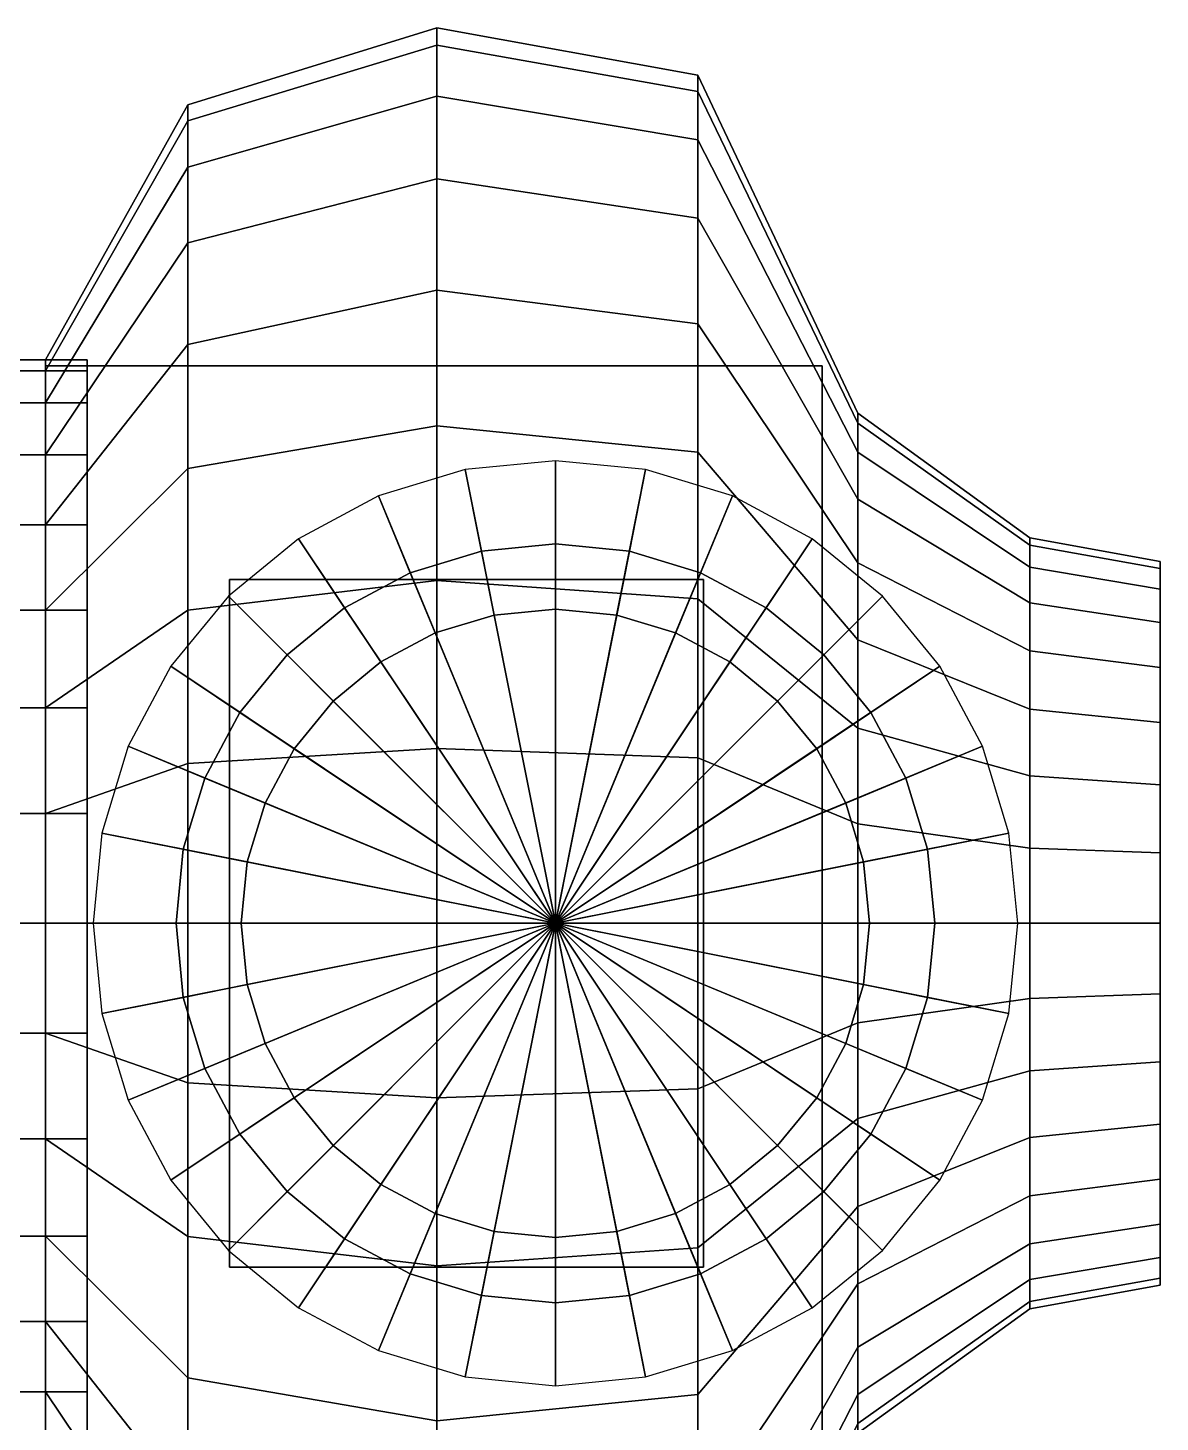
# Model space of a CAD drawing. Header units: millimetres. Extents: x -495 to 102, y -204 to 151.
# Drawn here: x -89 to 102, y -84.1 to 151 of the extents above; entities that cross this region are included whole.
import ezdxf

# ---------------------------------------------------------------- set-up
doc = ezdxf.new("R2010")
doc.units = ezdxf.units.MM
for name, color, linetype in [('ADAPTADOR_EST', 4, 'CONTINUOUS'), ('CARCASA_EST', 5, 'CONTINUOUS'), ('DATOS_CATALOGO', 2, 'CONTINUOUS'), ('PATAS_EST', 8, 'CONTINUOUS')]:
    doc.layers.add(name, color=color, linetype=linetype)

msp = doc.modelspace()

# ---------------------------------------------------------------- linework, layer by layer
at = {"layer": 'ADAPTADOR_EST'}
for points in [[(-100, 95, 210), (-100, 93.1746, 228.53358), (-79, 93.1746, 228.53358), (-79, 95, 210)], [(-100, 93.1746, 191.46642), (-100, 95, 210), (-79, 95, 210), (-79, 93.1746, 191.46642)], [(-79, 0, 210), (-79, 95, 210), (-79, 93.1746, 228.53358)], [(-79, 0, 210), (-79, 93.1746, 191.46642), (-79, 95, 210)], [(-100, 93.1746, 228.53358), (-100, 87.76856, 246.35493), (-79, 87.76856, 246.35493), (-79, 93.1746, 228.53358)], [(-100, 87.76856, 173.64507), (-100, 93.1746, 191.46642), (-79, 93.1746, 191.46642), (-79, 87.76856, 173.64507)], [(-79, 0, 210), (-79, 93.1746, 228.53358), (-79, 87.76856, 246.35493)], [(-79, 0, 210), (-79, 87.76856, 173.64507), (-79, 93.1746, 191.46642)], [(-100, 87.76856, 246.35493), (-100, 78.98961, 262.77917), (-79, 78.98961, 262.77917), (-79, 87.76856, 246.35493)], [(-100, 78.98961, 157.22083), (-100, 87.76856, 173.64507), (-79, 87.76856, 173.64507), (-79, 78.98961, 157.22083)], [(-79, 0, 210), (-79, 87.76856, 246.35493), (-79, 78.98961, 262.77917)], [(-79, 0, 210), (-79, 78.98961, 157.22083), (-79, 87.76856, 173.64507)], [(-100, 78.98961, 262.77917), (-100, 67.17514, 277.17514), (-79, 67.17514, 277.17514), (-79, 78.98961, 262.77917)], [(-100, 67.17514, 142.82486), (-100, 78.98961, 157.22083), (-79, 78.98961, 157.22083), (-79, 67.17514, 142.82486)], [(-79, 0, 210), (-79, 78.98961, 262.77917), (-79, 67.17514, 277.17514)], [(-79, 0, 210), (-79, 67.17514, 142.82486), (-79, 78.98961, 157.22083)], [(-100, 67.17514, 277.17514), (-100, 52.77917, 288.98961), (-79, 52.77917, 288.98961), (-79, 67.17514, 277.17514)], [(-100, 52.77917, 131.01039), (-100, 67.17514, 142.82486), (-79, 67.17514, 142.82486), (-79, 52.77917, 131.01039)], [(-79, 0, 210), (-79, 67.17514, 277.17514), (-79, 52.77917, 288.98961)], [(-79, 0, 210), (-79, 52.77917, 131.01039), (-79, 67.17514, 142.82486)], [(-100, 52.77917, 288.98961), (-100, 36.35493, 297.76856), (-79, 36.35493, 297.76856), (-79, 52.77917, 288.98961)], [(-100, 36.35493, 122.23144), (-100, 52.77917, 131.01039), (-79, 52.77917, 131.01039), (-79, 36.35493, 122.23144)], [(-79, 0, 210), (-79, 52.77917, 288.98961), (-79, 36.35493, 297.76856)], [(-79, 0, 210), (-79, 36.35493, 122.23144), (-79, 52.77917, 131.01039)], [(-100, 36.35493, 297.76856), (-100, 18.53358, 303.1746), (-79, 18.53358, 303.1746), (-79, 36.35493, 297.76856)], [(-100, 18.53358, 116.8254), (-100, 36.35493, 122.23144), (-79, 36.35493, 122.23144), (-79, 18.53358, 116.8254)], [(-79, 0, 210), (-79, 36.35493, 297.76856), (-79, 18.53358, 303.1746)], [(-79, 0, 210), (-79, 18.53358, 116.8254), (-79, 36.35493, 122.23144)], [(-100, 18.53358, 303.1746), (-100, 0, 305), (-79, 0, 305), (-79, 18.53358, 303.1746)], [(-100, 0, 115), (-100, 18.53358, 116.8254), (-79, 18.53358, 116.8254), (-79, 0, 115)], [(-79, 0, 210), (-79, 18.53358, 303.1746), (-79, 0, 305)], [(-79, 0, 210), (-79, 0, 115), (-79, 18.53358, 116.8254)], [(-100, 0, 305), (-100, -18.53358, 303.1746), (-79, -18.53358, 303.1746), (-79, 0, 305)], [(-100, -18.53358, 116.8254), (-100, 0, 115), (-79, 0, 115), (-79, -18.53358, 116.8254)], [(-79, 0, 210), (-79, 0, 305), (-79, -18.53358, 303.1746)], [(-79, 0, 210), (-79, -18.53358, 303.1746), (-79, -36.35493, 297.76856)], [(-79, 0, 210), (-79, -36.35493, 297.76856), (-79, -52.77917, 288.98961)], [(-79, 0, 210), (-79, -52.77917, 288.98961), (-79, -67.17514, 277.17514)], [(-79, 0, 210), (-79, -67.17514, 277.17514), (-79, -78.98961, 262.77917)], [(-79, 0, 210), (-79, -78.98961, 262.77917), (-79, -87.76856, 246.35493)], [(-79, 0, 210), (-79, -87.76856, 246.35493), (-79, -93.1746, 228.53358)], [(-79, 0, 210), (-79, -93.1746, 228.53358), (-79, -95, 210)], [(-79, 0, 210), (-79, -95, 210), (-79, -93.1746, 191.46642)], [(-79, 0, 210), (-79, -93.1746, 191.46642), (-79, -87.76856, 173.64507)], [(-79, 0, 210), (-79, -87.76856, 173.64507), (-79, -78.98961, 157.22083)], [(-79, 0, 210), (-79, -78.98961, 157.22083), (-79, -67.17514, 142.82486)], [(-79, 0, 210), (-79, -67.17514, 142.82486), (-79, -52.77917, 131.01039)], [(-79, 0, 210), (-79, -52.77917, 131.01039), (-79, -36.35493, 122.23144)], [(-79, 0, 210), (-79, -36.35493, 122.23144), (-79, -18.53358, 116.8254)], [(-79, 0, 210), (-79, -18.53358, 116.8254), (-79, 0, 115)], [(-100, -18.53358, 303.1746), (-100, -36.35493, 297.76856), (-79, -36.35493, 297.76856), (-79, -18.53358, 303.1746)], [(-100, -36.35493, 122.23144), (-100, -18.53358, 116.8254), (-79, -18.53358, 116.8254), (-79, -36.35493, 122.23144)], [(-100, -36.35493, 297.76856), (-100, -52.77917, 288.98961), (-79, -52.77917, 288.98961), (-79, -36.35493, 297.76856)], [(-100, -52.77917, 131.01039), (-100, -36.35493, 122.23144), (-79, -36.35493, 122.23144), (-79, -52.77917, 131.01039)], [(-100, -52.77917, 288.98961), (-100, -67.17514, 277.17514), (-79, -67.17514, 277.17514), (-79, -52.77917, 288.98961)], [(-100, -67.17514, 142.82486), (-100, -52.77917, 131.01039), (-79, -52.77917, 131.01039), (-79, -67.17514, 142.82486)], [(-100, -67.17514, 277.17514), (-100, -78.98961, 262.77917), (-79, -78.98961, 262.77917), (-79, -67.17514, 277.17514)], [(-100, -78.98961, 157.22083), (-100, -67.17514, 142.82486), (-79, -67.17514, 142.82486), (-79, -78.98961, 157.22083)], [(-100, -78.98961, 262.77917), (-100, -87.76856, 246.35493), (-79, -87.76856, 246.35493), (-79, -78.98961, 262.77917)], [(-100, -87.76856, 173.64507), (-100, -78.98961, 157.22083), (-79, -78.98961, 157.22083), (-79, -87.76856, 173.64507)]]:
    msp.add_3dface(points, dxfattribs=at)
at = {"layer": 'CARCASA_EST'}
for points in [[(-62, 138, 210), (-62, 135.34837, 236.92246), (-20, 148.09858, 239.45864), (-20, 151, 210)], [(-62, 135.34837, 183.07754), (-62, 138, 210), (-20, 151, 210), (-20, 148.09858, 180.54136)], [(-20, 151, 210), (-20, 148.09858, 239.45864), (24, 140.2523, 237.89792), (24, 143, 210)], [(-20, 148.09858, 180.54136), (-20, 151, 210), (24, 143, 210), (24, 140.2523, 182.10208)], [(-62, 135.34837, 236.92246), (-62, 127.49538, 262.81031), (-20, 139.50581, 267.7852), (-20, 148.09858, 239.45864)], [(-62, 127.49538, 157.18969), (-62, 135.34837, 183.07754), (-20, 148.09858, 180.54136), (-20, 139.50581, 152.2148)], [(-20, 148.09858, 239.45864), (-20, 139.50581, 267.7852), (24, 132.11477, 264.72373), (24, 140.2523, 237.89792)], [(-20, 139.50581, 152.2148), (-20, 148.09858, 180.54136), (24, 140.2523, 182.10208), (24, 132.11477, 155.27627)], [(24, 143, 210), (24, 140.2523, 237.89792), (51, 84.34753, 226.77777), (51, 86, 210)], [(24, 140.2523, 182.10208), (24, 143, 210), (51, 86, 210), (51, 84.34753, 193.22223)], [(-62, 127.49538, 262.81031), (-62, 114.74281, 286.66869), (-20, 125.55191, 293.89111), (-20, 139.50581, 267.7852)], [(-62, 114.74281, 133.33131), (-62, 127.49538, 157.18969), (-20, 139.50581, 152.2148), (-20, 125.55191, 126.10889)], [(-20, 139.50581, 267.7852), (-20, 125.55191, 293.89111), (24, 118.90015, 289.44654), (24, 132.11477, 264.72373)], [(-20, 125.55191, 126.10889), (-20, 139.50581, 152.2148), (24, 132.11477, 155.27627), (24, 118.90015, 130.55346)], [(24, 140.2523, 237.89792), (24, 132.11477, 264.72373), (51, 79.45364, 242.91078), (51, 84.34753, 226.77777)], [(24, 132.11477, 155.27627), (24, 140.2523, 182.10208), (51, 84.34753, 193.22223), (51, 79.45364, 177.08922)], [(-86, 95, 210), (-86, 93.1746, 228.53358), (-62, 135.34837, 236.92246), (-62, 138, 210)], [(-86, 93.1746, 191.46642), (-86, 95, 210), (-62, 138, 210), (-62, 135.34837, 183.07754)], [(-86, 93.1746, 228.53358), (-86, 87.76856, 246.35493), (-62, 127.49538, 262.81031), (-62, 135.34837, 236.92246)], [(-86, 87.76856, 173.64507), (-86, 93.1746, 191.46642), (-62, 135.34837, 183.07754), (-62, 127.49538, 157.18969)], [(24, 132.11477, 264.72373), (24, 118.90015, 289.44654), (51, 71.50639, 257.77904), (51, 79.45364, 242.91078)], [(24, 118.90015, 130.55346), (24, 132.11477, 155.27627), (51, 79.45364, 177.08922), (51, 71.50639, 162.22096)], [(-86, 87.76856, 246.35493), (-86, 78.98961, 262.77917), (-62, 114.74281, 286.66869), (-62, 127.49538, 262.81031)], [(-86, 78.98961, 157.22083), (-86, 87.76856, 173.64507), (-62, 127.49538, 157.18969), (-62, 114.74281, 133.33131)], [(-62, 114.74281, 286.66869), (-62, 97.58074, 307.58074), (-20, 106.77312, 316.77312), (-20, 125.55191, 293.89111)], [(-62, 97.58074, 112.41926), (-62, 114.74281, 133.33131), (-20, 125.55191, 126.10889), (-20, 106.77312, 103.22688)], [(-20, 125.55191, 293.89111), (-20, 106.77312, 316.77312), (24, 101.11627, 311.11627), (24, 118.90015, 289.44654)], [(-20, 106.77312, 103.22688), (-20, 125.55191, 126.10889), (24, 118.90015, 130.55346), (24, 101.11627, 108.88373)], [(24, 118.90015, 289.44654), (24, 101.11627, 311.11627), (51, 60.81118, 270.81118), (51, 71.50639, 257.77904)], [(24, 101.11627, 108.88373), (24, 118.90015, 130.55346), (51, 71.50639, 162.22096), (51, 60.81118, 149.18882)], [(-86, 78.98961, 262.77917), (-86, 67.17514, 277.17514), (-62, 97.58074, 307.58074), (-62, 114.74281, 286.66869)], [(-86, 67.17514, 142.82486), (-86, 78.98961, 157.22083), (-62, 114.74281, 133.33131), (-62, 97.58074, 112.41926)], [(-62, 97.58074, 307.58074), (-62, 76.66869, 324.74281), (-20, 83.89111, 335.55191), (-20, 106.77312, 316.77312)], [(-62, 76.66869, 95.25719), (-62, 97.58074, 112.41926), (-20, 106.77312, 103.22688), (-20, 83.89111, 84.44809)], [(-20, 106.77312, 316.77312), (-20, 83.89111, 335.55191), (24, 79.44654, 328.90015), (24, 101.11627, 311.11627)], [(-20, 83.89111, 84.44809), (-20, 106.77312, 103.22688), (24, 101.11627, 108.88373), (24, 79.44654, 91.09985)], [(24, 101.11627, 311.11627), (24, 79.44654, 328.90015), (51, 47.77904, 281.50639), (51, 60.81118, 270.81118)], [(24, 79.44654, 91.09985), (24, 101.11627, 108.88373), (51, 60.81118, 149.18882), (51, 47.77904, 138.49361)], [(-86, 67.17514, 277.17514), (-86, 52.77917, 288.98961), (-62, 76.66869, 324.74281), (-62, 97.58074, 307.58074)], [(-86, 52.77917, 131.01039), (-86, 67.17514, 142.82486), (-62, 97.58074, 112.41926), (-62, 76.66869, 95.25719)], [(-86, 0, 210), (-86, 95, 210), (-86, 93.1746, 228.53358)], [(-86, 0, 210), (-86, 93.1746, 191.46642), (-86, 95, 210)], [(-86, 0, 210), (-86, 93.1746, 228.53358), (-86, 87.76856, 246.35493)], [(-86, 0, 210), (-86, 87.76856, 173.64507), (-86, 93.1746, 191.46642)], [(-86, 0, 210), (-86, 87.76856, 246.35493), (-86, 78.98961, 262.77917)], [(-86, 0, 210), (-86, 78.98961, 157.22083), (-86, 87.76856, 173.64507)], [(51, 86, 210), (51, 84.34753, 226.77777), (80, 63.75104, 222.68087), (80, 65, 210)], [(51, 84.34753, 193.22223), (51, 86, 210), (80, 65, 210), (80, 63.75104, 197.31913)], [(-62, 76.66869, 324.74281), (-62, 52.81031, 337.49538), (-20, 57.7852, 349.50581), (-20, 83.89111, 335.55191)], [(-62, 52.81031, 82.50462), (-62, 76.66869, 95.25719), (-20, 83.89111, 84.44809), (-20, 57.7852, 70.49419)], [(-20, 83.89111, 335.55191), (-20, 57.7852, 349.50581), (24, 54.72373, 342.11477), (24, 79.44654, 328.90015)], [(-20, 57.7852, 70.49419), (-20, 83.89111, 84.44809), (24, 79.44654, 91.09985), (24, 54.72373, 77.88523)], [(51, 84.34753, 226.77777), (51, 79.45364, 242.91078), (80, 60.05217, 234.87442), (80, 63.75104, 222.68087)], [(51, 79.45364, 177.08922), (51, 84.34753, 193.22223), (80, 63.75104, 197.31913), (80, 60.05217, 185.12558)], [(-86, 0, 210), (-86, 78.98961, 262.77917), (-86, 67.17514, 277.17514)], [(-86, 0, 210), (-86, 67.17514, 142.82486), (-86, 78.98961, 157.22083)], [(0, 78, 299), (-15.21705, 76.50125, 299), (-12.48578, 62.77026, 357), (0, 64, 357)], [(0, 0, 299), (0, 78, 299), (-15.21705, 76.50125, 299)], [(15.21705, 76.50125, 299), (0, 78, 299), (0, 64, 357), (12.48578, 62.77026, 357)], [(0, 0, 299), (15.21705, 76.50125, 299), (0, 78, 299)], [(24, 79.44654, 328.90015), (24, 54.72373, 342.11477), (51, 32.91078, 289.45364), (51, 47.77904, 281.50639)], [(24, 54.72373, 77.88523), (24, 79.44654, 91.09985), (51, 47.77904, 138.49361), (51, 32.91078, 130.54636)], [(51, 79.45364, 242.91078), (51, 71.50639, 257.77904), (80, 54.04552, 246.11207), (80, 60.05217, 234.87442)], [(51, 71.50639, 162.22096), (51, 79.45364, 177.08922), (80, 60.05217, 185.12558), (80, 54.04552, 173.88793)], [(-86, 52.77917, 288.98961), (-86, 36.35493, 297.76856), (-62, 52.81031, 337.49538), (-62, 76.66869, 324.74281)], [(-86, 36.35493, 122.23144), (-86, 52.77917, 131.01039), (-62, 76.66869, 95.25719), (-62, 52.81031, 82.50462)], [(-15.21705, 76.50125, 299), (-29.84931, 72.0626, 299), (-24.49174, 59.12829, 357), (-12.48578, 62.77026, 357)], [(0, 0, 299), (-15.21705, 76.50125, 299), (-29.84931, 72.0626, 299)], [(0, 0, 299), (29.84931, 72.0626, 299), (15.21705, 76.50125, 299)], [(29.84931, 72.0626, 299), (15.21705, 76.50125, 299), (12.48578, 62.77026, 357), (24.49174, 59.12829, 357)], [(-29.84931, 72.0626, 299), (-43.33448, 64.85463, 299), (-35.55649, 53.21406, 357), (-24.49174, 59.12829, 357)], [(0, 0, 299), (-29.84931, 72.0626, 299), (-43.33448, 64.85463, 299)], [(0, 0, 299), (43.33448, 64.85463, 299), (29.84931, 72.0626, 299)], [(43.33448, 64.85463, 299), (29.84931, 72.0626, 299), (24.49174, 59.12829, 357), (35.55649, 53.21406, 357)], [(51, 71.50639, 257.77904), (51, 60.81118, 270.81118), (80, 45.96194, 255.96194), (80, 54.04552, 246.11207)], [(51, 60.81118, 149.18882), (51, 71.50639, 162.22096), (80, 54.04552, 173.88793), (80, 45.96194, 164.03806)], [(-86, 0, 210), (-86, 67.17514, 277.17514), (-86, 52.77917, 288.98961)], [(-86, 0, 210), (-86, 52.77917, 131.01039), (-86, 67.17514, 142.82486)], [(-43.33448, 64.85463, 299), (-55.15433, 55.15433, 299), (-45.25483, 45.25483, 357), (-35.55649, 53.21406, 357)], [(0, 0, 299), (-43.33448, 64.85463, 299), (-55.15433, 55.15433, 299)], [(0, 64, 357), (-12.48578, 62.77026, 357), (-10.33979, 51.98162, 470), (0, 53, 470)], [(0, 0, 299), (55.15433, 55.15433, 299), (43.33448, 64.85463, 299)], [(12.48578, 62.77026, 357), (0, 64, 357), (0, 53, 470), (10.33979, 51.98162, 470)], [(55.15433, 55.15433, 299), (43.33448, 64.85463, 299), (35.55649, 53.21406, 357), (45.25483, 45.25483, 357)], [(80, 65, 210), (80, 63.75104, 222.68087), (102, 59.8279, 221.90051), (102, 61, 210)], [(80, 63.75104, 197.31913), (80, 65, 210), (102, 61, 210), (102, 59.8279, 198.09949)], [(80, 63.75104, 222.68087), (80, 60.05217, 234.87442), (102, 56.35665, 233.34369), (102, 59.8279, 221.90051)], [(80, 60.05217, 185.12558), (80, 63.75104, 197.31913), (102, 59.8279, 198.09949), (102, 56.35665, 186.65631)], [(-12.48578, 62.77026, 357), (-24.49174, 59.12829, 357), (-20.28222, 48.96562, 470), (-10.33979, 51.98162, 470)], [(24.49174, 59.12829, 357), (12.48578, 62.77026, 357), (10.33979, 51.98162, 470), (20.28222, 48.96562, 470)], [(-24.49174, 59.12829, 357), (-35.55649, 53.21406, 357), (-29.44522, 44.06789, 470), (-20.28222, 48.96562, 470)], [(35.55649, 53.21406, 357), (24.49174, 59.12829, 357), (20.28222, 48.96562, 470), (29.44522, 44.06789, 470)], [(51, 60.81118, 270.81118), (51, 47.77904, 281.50639), (80, 36.11207, 264.04552), (80, 45.96194, 255.96194)], [(51, 47.77904, 138.49361), (51, 60.81118, 149.18882), (80, 45.96194, 164.03806), (80, 36.11207, 155.95448)], [(80, 60.05217, 234.87442), (80, 54.04552, 246.11207), (102, 50.71965, 243.88978), (102, 56.35665, 233.34369)], [(80, 54.04552, 173.88793), (80, 60.05217, 185.12558), (102, 56.35665, 186.65631), (102, 50.71965, 176.11022)], [(102, 0, 210), (102, 61, 210), (102, 59.8279, 221.90051)], [(102, 0, 210), (102, 59.8279, 198.09949), (102, 61, 210)], [(102, 0, 210), (102, 59.8279, 221.90051), (102, 56.35665, 233.34369)], [(102, 0, 210), (102, 56.35665, 186.65631), (102, 59.8279, 198.09949)], [(-62, 52.81031, 337.49538), (-62, 26.92246, 345.34837), (-20, 29.45864, 358.09858), (-20, 57.7852, 349.50581)], [(-62, 26.92246, 74.65163), (-62, 52.81031, 82.50462), (-20, 57.7852, 70.49419), (-20, 29.45864, 61.90142)], [(-20, 57.7852, 349.50581), (-20, 29.45864, 358.09858), (24, 27.89792, 350.2523), (24, 54.72373, 342.11477)], [(-20, 29.45864, 61.90142), (-20, 57.7852, 70.49419), (24, 54.72373, 77.88523), (24, 27.89792, 69.7477)], [(-55.15433, 55.15433, 299), (-64.85463, 43.33448, 299), (-53.21406, 35.55649, 357), (-45.25483, 45.25483, 357)], [(0, 0, 299), (-55.15433, 55.15433, 299), (-64.85463, 43.33448, 299)], [(0, 0, 299), (64.85463, 43.33448, 299), (55.15433, 55.15433, 299)], [(24, 54.72373, 342.11477), (24, 27.89792, 350.2523), (51, 16.77777, 294.34753), (51, 32.91078, 289.45364)], [(24, 27.89792, 69.7477), (24, 54.72373, 77.88523), (51, 32.91078, 130.54636), (51, 16.77777, 125.65247)], [(64.85463, 43.33448, 299), (55.15433, 55.15433, 299), (45.25483, 45.25483, 357), (53.21406, 35.55649, 357)], [(102, 0, 210), (102, 56.35665, 233.34369), (102, 50.71965, 243.88978)], [(102, 0, 210), (102, 50.71965, 176.11022), (102, 56.35665, 186.65631)], [(-86, 36.35493, 297.76856), (-86, 18.53358, 303.1746), (-62, 26.92246, 345.34837), (-62, 52.81031, 337.49538)], [(-86, 18.53358, 116.8254), (-86, 36.35493, 122.23144), (-62, 52.81031, 82.50462), (-62, 26.92246, 74.65163)], [(-86, 0, 210), (-86, 52.77917, 288.98961), (-86, 36.35493, 297.76856)], [(-86, 0, 210), (-86, 36.35493, 122.23144), (-86, 52.77917, 131.01039)], [(-35.55649, 53.21406, 357), (-45.25483, 45.25483, 357), (-37.47666, 37.47666, 470), (-29.44522, 44.06789, 470)], [(-10.33979, 51.98162, 470), (-20.28222, 48.96562, 470), (-20.28222, 48.96562, 490), (-10.33979, 51.98162, 490)], [(0, 0, 490), (-10.33979, 51.98162, 490), (-20.28222, 48.96562, 490)], [(0, 53, 470), (-10.33979, 51.98162, 470), (-10.33979, 51.98162, 490), (0, 53, 490)], [(0, 0, 490), (0, 53, 490), (-10.33979, 51.98162, 490)], [(10.33979, 51.98162, 470), (0, 53, 470), (0, 53, 490), (10.33979, 51.98162, 490)], [(0, 0, 490), (10.33979, 51.98162, 490), (0, 53, 490)], [(0, 0, 490), (20.28222, 48.96562, 490), (10.33979, 51.98162, 490)], [(20.28222, 48.96562, 470), (10.33979, 51.98162, 470), (10.33979, 51.98162, 490), (20.28222, 48.96562, 490)], [(45.25483, 45.25483, 357), (35.55649, 53.21406, 357), (29.44522, 44.06789, 470), (37.47666, 37.47666, 470)], [(80, 54.04552, 246.11207), (80, 45.96194, 255.96194), (102, 43.13351, 253.13351), (102, 50.71965, 243.88978)], [(80, 45.96194, 164.03806), (80, 54.04552, 173.88793), (102, 50.71965, 176.11022), (102, 43.13351, 166.86649)], [(102, 0, 210), (102, 50.71965, 243.88978), (102, 43.13351, 253.13351)], [(102, 0, 210), (102, 43.13351, 166.86649), (102, 50.71965, 176.11022)], [(-20.28222, 48.96562, 470), (-29.44522, 44.06789, 470), (-29.44522, 44.06789, 490), (-20.28222, 48.96562, 490)], [(0, 0, 490), (-20.28222, 48.96562, 490), (-29.44522, 44.06789, 490)], [(0, 0, 490), (29.44522, 44.06789, 490), (20.28222, 48.96562, 490)], [(29.44522, 44.06789, 470), (20.28222, 48.96562, 470), (20.28222, 48.96562, 490), (29.44522, 44.06789, 490)], [(51, 47.77904, 281.50639), (51, 32.91078, 289.45364), (80, 24.87442, 270.05217), (80, 36.11207, 264.04552)], [(51, 32.91078, 130.54636), (51, 47.77904, 138.49361), (80, 36.11207, 155.95448), (80, 24.87442, 149.94783)], [(-45.25483, 45.25483, 357), (-53.21406, 35.55649, 357), (-44.06789, 29.44522, 470), (-37.47666, 37.47666, 470)], [(53.21406, 35.55649, 357), (45.25483, 45.25483, 357), (37.47666, 37.47666, 470), (44.06789, 29.44522, 470)], [(80, 45.96194, 255.96194), (80, 36.11207, 264.04552), (102, 33.88978, 260.71965), (102, 43.13351, 253.13351)], [(80, 36.11207, 155.95448), (80, 45.96194, 164.03806), (102, 43.13351, 166.86649), (102, 33.88978, 159.28035)], [(-64.85463, 43.33448, 299), (-72.0626, 29.84931, 299), (-59.12829, 24.49174, 357), (-53.21406, 35.55649, 357)], [(0, 0, 299), (-64.85463, 43.33448, 299), (-72.0626, 29.84931, 299)], [(-29.44522, 44.06789, 470), (-37.47666, 37.47666, 470), (-37.47666, 37.47666, 490), (-29.44522, 44.06789, 490)], [(0, 0, 490), (-29.44522, 44.06789, 490), (-37.47666, 37.47666, 490)], [(0, 0, 490), (37.47666, 37.47666, 490), (29.44522, 44.06789, 490)], [(0, 0, 299), (72.0626, 29.84931, 299), (64.85463, 43.33448, 299)], [(37.47666, 37.47666, 470), (29.44522, 44.06789, 470), (29.44522, 44.06789, 490), (37.47666, 37.47666, 490)], [(72.0626, 29.84931, 299), (64.85463, 43.33448, 299), (53.21406, 35.55649, 357), (59.12829, 24.49174, 357)], [(102, 0, 210), (102, 43.13351, 253.13351), (102, 33.88978, 260.71965)], [(102, 0, 210), (102, 33.88978, 159.28035), (102, 43.13351, 166.86649)], [(-86, 0, 210), (-86, 36.35493, 297.76856), (-86, 18.53358, 303.1746)], [(-86, 0, 210), (-86, 18.53358, 116.8254), (-86, 36.35493, 122.23144)], [(-53.21406, 35.55649, 357), (-59.12829, 24.49174, 357), (-48.96562, 20.28222, 470), (-44.06789, 29.44522, 470)], [(-37.47666, 37.47666, 470), (-44.06789, 29.44522, 470), (-44.06789, 29.44522, 490), (-37.47666, 37.47666, 490)], [(0, 0, 490), (-37.47666, 37.47666, 490), (-44.06789, 29.44522, 490)], [(0, 0, 490), (44.06789, 29.44522, 490), (37.47666, 37.47666, 490)], [(44.06789, 29.44522, 470), (37.47666, 37.47666, 470), (37.47666, 37.47666, 490), (44.06789, 29.44522, 490)], [(59.12829, 24.49174, 357), (53.21406, 35.55649, 357), (44.06789, 29.44522, 470), (48.96562, 20.28222, 470)], [(80, 36.11207, 264.04552), (80, 24.87442, 270.05217), (102, 23.34369, 266.35665), (102, 33.88978, 260.71965)], [(80, 24.87442, 149.94783), (80, 36.11207, 155.95448), (102, 33.88978, 159.28035), (102, 23.34369, 153.64335)], [(102, 0, 210), (102, 33.88978, 260.71965), (102, 23.34369, 266.35665)], [(102, 0, 210), (102, 23.34369, 153.64335), (102, 33.88978, 159.28035)], [(51, 32.91078, 289.45364), (51, 16.77777, 294.34753), (80, 12.68087, 273.75104), (80, 24.87442, 270.05217)], [(51, 16.77777, 125.65247), (51, 32.91078, 130.54636), (80, 24.87442, 149.94783), (80, 12.68087, 146.24896)], [(-72.0626, 29.84931, 299), (-76.50125, 15.21705, 299), (-62.77026, 12.48578, 357), (-59.12829, 24.49174, 357)], [(0, 0, 299), (-72.0626, 29.84931, 299), (-76.50125, 15.21705, 299)], [(-62, 26.92246, 345.34837), (-62, 0, 348), (-20, 0, 361), (-20, 29.45864, 358.09858)], [(-62, 0, 72), (-62, 26.92246, 74.65163), (-20, 29.45864, 61.90142), (-20, 0, 59)], [(-44.06789, 29.44522, 470), (-48.96562, 20.28222, 470), (-48.96562, 20.28222, 490), (-44.06789, 29.44522, 490)], [(0, 0, 490), (-44.06789, 29.44522, 490), (-48.96562, 20.28222, 490)], [(-20, 29.45864, 358.09858), (-20, 0, 361), (24, 0, 353), (24, 27.89792, 350.2523)], [(-20, 0, 59), (-20, 29.45864, 61.90142), (24, 27.89792, 69.7477), (24, 0, 67)], [(0, 0, 299), (76.50125, 15.21705, 299), (72.0626, 29.84931, 299)], [(0, 0, 490), (48.96562, 20.28222, 490), (44.06789, 29.44522, 490)], [(48.96562, 20.28222, 470), (44.06789, 29.44522, 470), (44.06789, 29.44522, 490), (48.96562, 20.28222, 490)], [(76.50125, 15.21705, 299), (72.0626, 29.84931, 299), (59.12829, 24.49174, 357), (62.77026, 12.48578, 357)], [(-86, 18.53358, 303.1746), (-86, 0, 305), (-62, 0, 348), (-62, 26.92246, 345.34837)], [(-86, 0, 115), (-86, 18.53358, 116.8254), (-62, 26.92246, 74.65163), (-62, 0, 72)], [(24, 27.89792, 350.2523), (24, 0, 353), (51, 0, 296), (51, 16.77777, 294.34753)], [(24, 0, 67), (24, 27.89792, 69.7477), (51, 16.77777, 125.65247), (51, 0, 124)], [(-59.12829, 24.49174, 357), (-62.77026, 12.48578, 357), (-51.98162, 10.33979, 470), (-48.96562, 20.28222, 470)], [(62.77026, 12.48578, 357), (59.12829, 24.49174, 357), (48.96562, 20.28222, 470), (51.98162, 10.33979, 470)], [(80, 24.87442, 270.05217), (80, 12.68087, 273.75104), (102, 11.90051, 269.8279), (102, 23.34369, 266.35665)], [(80, 12.68087, 146.24896), (80, 24.87442, 149.94783), (102, 23.34369, 153.64335), (102, 11.90051, 150.1721)], [(102, 0, 210), (102, 23.34369, 266.35665), (102, 11.90051, 269.8279)], [(102, 0, 210), (102, 11.90051, 150.1721), (102, 23.34369, 153.64335)], [(-48.96562, 20.28222, 470), (-51.98162, 10.33979, 470), (-51.98162, 10.33979, 490), (-48.96562, 20.28222, 490)], [(0, 0, 490), (-48.96562, 20.28222, 490), (-51.98162, 10.33979, 490)], [(0, 0, 490), (51.98162, 10.33979, 490), (48.96562, 20.28222, 490)], [(51.98162, 10.33979, 470), (48.96562, 20.28222, 470), (48.96562, 20.28222, 490), (51.98162, 10.33979, 490)], [(-86, 0, 210), (-86, 18.53358, 303.1746), (-86, 0, 305)], [(-86, 0, 210), (-86, 0, 115), (-86, 18.53358, 116.8254)], [(51, 16.77777, 294.34753), (51, 0, 296), (80, 0, 275), (80, 12.68087, 273.75104)], [(51, 0, 124), (51, 16.77777, 125.65247), (80, 12.68087, 146.24896), (80, 0, 145)], [(-76.50125, 15.21705, 299), (-78, 0, 299), (-64, 0, 357), (-62.77026, 12.48578, 357)], [(0, 0, 299), (-76.50125, 15.21705, 299), (-78, 0, 299)], [(0, 0, 299), (78, 0, 299), (76.50125, 15.21705, 299)], [(78, 0, 299), (76.50125, 15.21705, 299), (62.77026, 12.48578, 357), (64, 0, 357)], [(-62.77026, 12.48578, 357), (-64, 0, 357), (-53, 0, 470), (-51.98162, 10.33979, 470)], [(64, 0, 357), (62.77026, 12.48578, 357), (51.98162, 10.33979, 470), (53, 0, 470)], [(80, 12.68087, 273.75104), (80, 0, 275), (102, 0, 271), (102, 11.90051, 269.8279)], [(80, 0, 145), (80, 12.68087, 146.24896), (102, 11.90051, 150.1721), (102, 0, 149)], [(102, 0, 210), (102, 11.90051, 269.8279), (102, 0, 271)], [(102, 0, 210), (102, 0, 149), (102, 11.90051, 150.1721)], [(-51.98162, 10.33979, 470), (-53, 0, 470), (-53, 0, 490), (-51.98162, 10.33979, 490)], [(0, 0, 490), (-51.98162, 10.33979, 490), (-53, 0, 490)], [(0, 0, 490), (53, 0, 490), (51.98162, 10.33979, 490)], [(53, 0, 470), (51.98162, 10.33979, 470), (51.98162, 10.33979, 490), (53, 0, 490)], [(-86, 0, 305), (-86, -18.53358, 303.1746), (-62, -26.92246, 345.34837), (-62, 0, 348)], [(-86, 0, 210), (-86, 0, 305), (-86, -18.53358, 303.1746)], [(-86, 0, 210), (-86, -18.53358, 303.1746), (-86, -36.35493, 297.76856)], [(-86, 0, 210), (-86, -36.35493, 297.76856), (-86, -52.77917, 288.98961)], [(-86, 0, 210), (-86, -52.77917, 288.98961), (-86, -67.17514, 277.17514)], [(-86, 0, 210), (-86, -67.17514, 277.17514), (-86, -78.98961, 262.77917)], [(-86, 0, 210), (-86, -78.98961, 262.77917), (-86, -87.76856, 246.35493)], [(-86, 0, 210), (-86, -87.76856, 246.35493), (-86, -93.1746, 228.53358)], [(-86, 0, 210), (-86, -93.1746, 228.53358), (-86, -95, 210)], [(-86, 0, 210), (-86, -95, 210), (-86, -93.1746, 191.46642)], [(-86, 0, 210), (-86, -93.1746, 191.46642), (-86, -87.76856, 173.64507)], [(-86, 0, 210), (-86, -87.76856, 173.64507), (-86, -78.98961, 157.22083)], [(-86, 0, 210), (-86, -78.98961, 157.22083), (-86, -67.17514, 142.82486)], [(-86, 0, 210), (-86, -67.17514, 142.82486), (-86, -52.77917, 131.01039)], [(-86, 0, 210), (-86, -52.77917, 131.01039), (-86, -36.35493, 122.23144)], [(-86, 0, 210), (-86, -36.35493, 122.23144), (-86, -18.53358, 116.8254)], [(-86, -18.53358, 116.8254), (-86, 0, 115), (-62, 0, 72), (-62, -26.92246, 74.65163)], [(-86, 0, 210), (-86, -18.53358, 116.8254), (-86, 0, 115)], [(-78, 0, 299), (-76.50125, -15.21705, 299), (-62.77026, -12.48578, 357), (-64, 0, 357)], [(0, 0, 299), (-78, 0, 299), (-76.50125, -15.21705, 299)], [(0, 0, 299), (-76.50125, -15.21705, 299), (-72.0626, -29.84931, 299)], [(0, 0, 299), (-72.0626, -29.84931, 299), (-64.85463, -43.33448, 299)], [(0, 0, 299), (-64.85463, -43.33448, 299), (-55.15433, -55.15433, 299)], [(-64, 0, 357), (-62.77026, -12.48578, 357), (-51.98162, -10.33979, 470), (-53, 0, 470)], [(-62, 0, 348), (-62, -26.92246, 345.34837), (-20, -29.45864, 358.09858), (-20, 0, 361)], [(-62, -26.92246, 74.65163), (-62, 0, 72), (-20, 0, 59), (-20, -29.45864, 61.90142)], [(0, 0, 299), (-55.15433, -55.15433, 299), (-43.33448, -64.85463, 299)], [(-53, 0, 470), (-51.98162, -10.33979, 470), (-51.98162, -10.33979, 490), (-53, 0, 490)], [(0, 0, 490), (-53, 0, 490), (-51.98162, -10.33979, 490)], [(0, 0, 490), (-51.98162, -10.33979, 490), (-48.96562, -20.28222, 490)], [(0, 0, 490), (-48.96562, -20.28222, 490), (-44.06789, -29.44522, 490)], [(0, 0, 490), (-44.06789, -29.44522, 490), (-37.47666, -37.47666, 490)], [(0, 0, 299), (-43.33448, -64.85463, 299), (-29.84931, -72.0626, 299)], [(0, 0, 490), (-37.47666, -37.47666, 490), (-29.44522, -44.06789, 490)], [(0, 0, 299), (-29.84931, -72.0626, 299), (-15.21705, -76.50125, 299)], [(0, 0, 490), (-29.44522, -44.06789, 490), (-20.28222, -48.96562, 490)], [(0, 0, 490), (-20.28222, -48.96562, 490), (-10.33979, -51.98162, 490)], [(-20, 0, 361), (-20, -29.45864, 358.09858), (24, -27.89792, 350.2523), (24, 0, 353)], [(-20, -29.45864, 61.90142), (-20, 0, 59), (24, 0, 67), (24, -27.89792, 69.7477)], [(0, 0, 299), (-15.21705, -76.50125, 299), (0, -78, 299)], [(0, 0, 490), (-10.33979, -51.98162, 490), (0, -53, 490)], [(0, 0, 299), (0, -78, 299), (15.21705, -76.50125, 299)], [(0, 0, 490), (0, -53, 490), (10.33979, -51.98162, 490)], [(0, 0, 299), (15.21705, -76.50125, 299), (29.84931, -72.0626, 299)], [(0, 0, 490), (10.33979, -51.98162, 490), (20.28222, -48.96562, 490)], [(0, 0, 299), (29.84931, -72.0626, 299), (43.33448, -64.85463, 299)], [(0, 0, 490), (20.28222, -48.96562, 490), (29.44522, -44.06789, 490)], [(0, 0, 299), (43.33448, -64.85463, 299), (55.15433, -55.15433, 299)], [(0, 0, 490), (29.44522, -44.06789, 490), (37.47666, -37.47666, 490)], [(0, 0, 299), (55.15433, -55.15433, 299), (64.85463, -43.33448, 299)], [(0, 0, 490), (37.47666, -37.47666, 490), (44.06789, -29.44522, 490)], [(0, 0, 299), (64.85463, -43.33448, 299), (72.0626, -29.84931, 299)], [(0, 0, 490), (44.06789, -29.44522, 490), (48.96562, -20.28222, 490)], [(0, 0, 299), (72.0626, -29.84931, 299), (76.50125, -15.21705, 299)], [(0, 0, 490), (48.96562, -20.28222, 490), (51.98162, -10.33979, 490)], [(0, 0, 299), (76.50125, -15.21705, 299), (78, 0, 299)], [(0, 0, 490), (51.98162, -10.33979, 490), (53, 0, 490)], [(24, 0, 353), (24, -27.89792, 350.2523), (51, -16.77777, 294.34753), (51, 0, 296)], [(24, -27.89792, 69.7477), (24, 0, 67), (51, 0, 124), (51, -16.77777, 125.65247)], [(51, 0, 296), (51, -16.77777, 294.34753), (80, -12.68087, 273.75104), (80, 0, 275)], [(51, -16.77777, 125.65247), (51, 0, 124), (80, 0, 145), (80, -12.68087, 146.24896)], [(62.77026, -12.48578, 357), (64, 0, 357), (53, 0, 470), (51.98162, -10.33979, 470)], [(51.98162, -10.33979, 470), (53, 0, 470), (53, 0, 490), (51.98162, -10.33979, 490)], [(76.50125, -15.21705, 299), (78, 0, 299), (64, 0, 357), (62.77026, -12.48578, 357)], [(80, 0, 275), (80, -12.68087, 273.75104), (102, -11.90051, 269.8279), (102, 0, 271)], [(80, -12.68087, 146.24896), (80, 0, 145), (102, 0, 149), (102, -11.90051, 150.1721)], [(102, 0, 210), (102, 0, 271), (102, -11.90051, 269.8279)], [(102, 0, 210), (102, -11.90051, 269.8279), (102, -23.34369, 266.35665)], [(102, 0, 210), (102, -23.34369, 266.35665), (102, -33.88978, 260.71965)], [(102, 0, 210), (102, -33.88978, 260.71965), (102, -43.13351, 253.13351)], [(102, 0, 210), (102, -43.13351, 253.13351), (102, -50.71965, 243.88978)], [(102, 0, 210), (102, -50.71965, 243.88978), (102, -56.35665, 233.34369)], [(102, 0, 210), (102, -56.35665, 233.34369), (102, -59.8279, 221.90051)], [(102, 0, 210), (102, -59.8279, 221.90051), (102, -61, 210)], [(102, 0, 210), (102, -61, 210), (102, -59.8279, 198.09949)], [(102, 0, 210), (102, -59.8279, 198.09949), (102, -56.35665, 186.65631)], [(102, 0, 210), (102, -56.35665, 186.65631), (102, -50.71965, 176.11022)], [(102, 0, 210), (102, -50.71965, 176.11022), (102, -43.13351, 166.86649)], [(102, 0, 210), (102, -43.13351, 166.86649), (102, -33.88978, 159.28035)], [(102, 0, 210), (102, -33.88978, 159.28035), (102, -23.34369, 153.64335)], [(102, 0, 210), (102, -23.34369, 153.64335), (102, -11.90051, 150.1721)], [(102, 0, 210), (102, -11.90051, 150.1721), (102, 0, 149)], [(-62.77026, -12.48578, 357), (-59.12829, -24.49174, 357), (-48.96562, -20.28222, 470), (-51.98162, -10.33979, 470)], [(-51.98162, -10.33979, 470), (-48.96562, -20.28222, 470), (-48.96562, -20.28222, 490), (-51.98162, -10.33979, 490)], [(59.12829, -24.49174, 357), (62.77026, -12.48578, 357), (51.98162, -10.33979, 470), (48.96562, -20.28222, 470)], [(48.96562, -20.28222, 470), (51.98162, -10.33979, 470), (51.98162, -10.33979, 490), (48.96562, -20.28222, 490)], [(-76.50125, -15.21705, 299), (-72.0626, -29.84931, 299), (-59.12829, -24.49174, 357), (-62.77026, -12.48578, 357)], [(51, -16.77777, 294.34753), (51, -32.91078, 289.45364), (80, -24.87442, 270.05217), (80, -12.68087, 273.75104)], [(51, -32.91078, 130.54636), (51, -16.77777, 125.65247), (80, -12.68087, 146.24896), (80, -24.87442, 149.94783)], [(72.0626, -29.84931, 299), (76.50125, -15.21705, 299), (62.77026, -12.48578, 357), (59.12829, -24.49174, 357)], [(80, -12.68087, 273.75104), (80, -24.87442, 270.05217), (102, -23.34369, 266.35665), (102, -11.90051, 269.8279)], [(80, -24.87442, 149.94783), (80, -12.68087, 146.24896), (102, -11.90051, 150.1721), (102, -23.34369, 153.64335)], [(-86, -18.53358, 303.1746), (-86, -36.35493, 297.76856), (-62, -52.81031, 337.49538), (-62, -26.92246, 345.34837)], [(-86, -36.35493, 122.23144), (-86, -18.53358, 116.8254), (-62, -26.92246, 74.65163), (-62, -52.81031, 82.50462)], [(24, -27.89792, 350.2523), (24, -54.72373, 342.11477), (51, -32.91078, 289.45364), (51, -16.77777, 294.34753)], [(24, -54.72373, 77.88523), (24, -27.89792, 69.7477), (51, -16.77777, 125.65247), (51, -32.91078, 130.54636)], [(-59.12829, -24.49174, 357), (-53.21406, -35.55649, 357), (-44.06789, -29.44522, 470), (-48.96562, -20.28222, 470)], [(-48.96562, -20.28222, 470), (-44.06789, -29.44522, 470), (-44.06789, -29.44522, 490), (-48.96562, -20.28222, 490)], [(53.21406, -35.55649, 357), (59.12829, -24.49174, 357), (48.96562, -20.28222, 470), (44.06789, -29.44522, 470)], [(44.06789, -29.44522, 470), (48.96562, -20.28222, 470), (48.96562, -20.28222, 490), (44.06789, -29.44522, 490)], [(80, -24.87442, 270.05217), (80, -36.11207, 264.04552), (102, -33.88978, 260.71965), (102, -23.34369, 266.35665)], [(80, -36.11207, 155.95448), (80, -24.87442, 149.94783), (102, -23.34369, 153.64335), (102, -33.88978, 159.28035)], [(-72.0626, -29.84931, 299), (-64.85463, -43.33448, 299), (-53.21406, -35.55649, 357), (-59.12829, -24.49174, 357)], [(51, -32.91078, 289.45364), (51, -47.77904, 281.50639), (80, -36.11207, 264.04552), (80, -24.87442, 270.05217)], [(51, -47.77904, 138.49361), (51, -32.91078, 130.54636), (80, -24.87442, 149.94783), (80, -36.11207, 155.95448)], [(64.85463, -43.33448, 299), (72.0626, -29.84931, 299), (59.12829, -24.49174, 357), (53.21406, -35.55649, 357)], [(-62, -26.92246, 345.34837), (-62, -52.81031, 337.49538), (-20, -57.7852, 349.50581), (-20, -29.45864, 358.09858)], [(-62, -52.81031, 82.50462), (-62, -26.92246, 74.65163), (-20, -29.45864, 61.90142), (-20, -57.7852, 70.49419)], [(-20, -29.45864, 358.09858), (-20, -57.7852, 349.50581), (24, -54.72373, 342.11477), (24, -27.89792, 350.2523)], [(-20, -57.7852, 70.49419), (-20, -29.45864, 61.90142), (24, -27.89792, 69.7477), (24, -54.72373, 77.88523)], [(-53.21406, -35.55649, 357), (-45.25483, -45.25483, 357), (-37.47666, -37.47666, 470), (-44.06789, -29.44522, 470)], [(-44.06789, -29.44522, 470), (-37.47666, -37.47666, 470), (-37.47666, -37.47666, 490), (-44.06789, -29.44522, 490)], [(45.25483, -45.25483, 357), (53.21406, -35.55649, 357), (44.06789, -29.44522, 470), (37.47666, -37.47666, 470)], [(37.47666, -37.47666, 470), (44.06789, -29.44522, 470), (44.06789, -29.44522, 490), (37.47666, -37.47666, 490)], [(24, -54.72373, 342.11477), (24, -79.44654, 328.90015), (51, -47.77904, 281.50639), (51, -32.91078, 289.45364)], [(24, -79.44654, 91.09985), (24, -54.72373, 77.88523), (51, -32.91078, 130.54636), (51, -47.77904, 138.49361)], [(80, -36.11207, 264.04552), (80, -45.96194, 255.96194), (102, -43.13351, 253.13351), (102, -33.88978, 260.71965)], [(80, -45.96194, 164.03806), (80, -36.11207, 155.95448), (102, -33.88978, 159.28035), (102, -43.13351, 166.86649)], [(-86, -36.35493, 297.76856), (-86, -52.77917, 288.98961), (-62, -76.66869, 324.74281), (-62, -52.81031, 337.49538)], [(-86, -52.77917, 131.01039), (-86, -36.35493, 122.23144), (-62, -52.81031, 82.50462), (-62, -76.66869, 95.25719)], [(-64.85463, -43.33448, 299), (-55.15433, -55.15433, 299), (-45.25483, -45.25483, 357), (-53.21406, -35.55649, 357)], [(-45.25483, -45.25483, 357), (-35.55649, -53.21406, 357), (-29.44522, -44.06789, 470), (-37.47666, -37.47666, 470)], [(-37.47666, -37.47666, 470), (-29.44522, -44.06789, 470), (-29.44522, -44.06789, 490), (-37.47666, -37.47666, 490)], [(35.55649, -53.21406, 357), (45.25483, -45.25483, 357), (37.47666, -37.47666, 470), (29.44522, -44.06789, 470)], [(29.44522, -44.06789, 470), (37.47666, -37.47666, 470), (37.47666, -37.47666, 490), (29.44522, -44.06789, 490)], [(55.15433, -55.15433, 299), (64.85463, -43.33448, 299), (53.21406, -35.55649, 357), (45.25483, -45.25483, 357)], [(51, -47.77904, 281.50639), (51, -60.81118, 270.81118), (80, -45.96194, 255.96194), (80, -36.11207, 264.04552)], [(51, -60.81118, 149.18882), (51, -47.77904, 138.49361), (80, -36.11207, 155.95448), (80, -45.96194, 164.03806)], [(-35.55649, -53.21406, 357), (-24.49174, -59.12829, 357), (-20.28222, -48.96562, 470), (-29.44522, -44.06789, 470)], [(-29.44522, -44.06789, 470), (-20.28222, -48.96562, 470), (-20.28222, -48.96562, 490), (-29.44522, -44.06789, 490)], [(24.49174, -59.12829, 357), (35.55649, -53.21406, 357), (29.44522, -44.06789, 470), (20.28222, -48.96562, 470)], [(20.28222, -48.96562, 470), (29.44522, -44.06789, 470), (29.44522, -44.06789, 490), (20.28222, -48.96562, 490)], [(80, -45.96194, 255.96194), (80, -54.04552, 246.11207), (102, -50.71965, 243.88978), (102, -43.13351, 253.13351)], [(80, -54.04552, 173.88793), (80, -45.96194, 164.03806), (102, -43.13351, 166.86649), (102, -50.71965, 176.11022)], [(-55.15433, -55.15433, 299), (-43.33448, -64.85463, 299), (-35.55649, -53.21406, 357), (-45.25483, -45.25483, 357)], [(43.33448, -64.85463, 299), (55.15433, -55.15433, 299), (45.25483, -45.25483, 357), (35.55649, -53.21406, 357)], [(51, -60.81118, 270.81118), (51, -71.50639, 257.77904), (80, -54.04552, 246.11207), (80, -45.96194, 255.96194)], [(51, -71.50639, 162.22096), (51, -60.81118, 149.18882), (80, -45.96194, 164.03806), (80, -54.04552, 173.88793)], [(-24.49174, -59.12829, 357), (-12.48578, -62.77026, 357), (-10.33979, -51.98162, 470), (-20.28222, -48.96562, 470)], [(-20.28222, -48.96562, 470), (-10.33979, -51.98162, 470), (-10.33979, -51.98162, 490), (-20.28222, -48.96562, 490)], [(12.48578, -62.77026, 357), (24.49174, -59.12829, 357), (20.28222, -48.96562, 470), (10.33979, -51.98162, 470)], [(10.33979, -51.98162, 470), (20.28222, -48.96562, 470), (20.28222, -48.96562, 490), (10.33979, -51.98162, 490)], [(24, -79.44654, 328.90015), (24, -101.11627, 311.11627), (51, -60.81118, 270.81118), (51, -47.77904, 281.50639)], [(24, -101.11627, 108.88373), (24, -79.44654, 91.09985), (51, -47.77904, 138.49361), (51, -60.81118, 149.18882)], [(80, -54.04552, 246.11207), (80, -60.05217, 234.87442), (102, -56.35665, 233.34369), (102, -50.71965, 243.88978)], [(80, -60.05217, 185.12558), (80, -54.04552, 173.88793), (102, -50.71965, 176.11022), (102, -56.35665, 186.65631)], [(-86, -52.77917, 288.98961), (-86, -67.17514, 277.17514), (-62, -97.58074, 307.58074), (-62, -76.66869, 324.74281)], [(-86, -67.17514, 142.82486), (-86, -52.77917, 131.01039), (-62, -76.66869, 95.25719), (-62, -97.58074, 112.41926)], [(-62, -52.81031, 337.49538), (-62, -76.66869, 324.74281), (-20, -83.89111, 335.55191), (-20, -57.7852, 349.50581)], [(-62, -76.66869, 95.25719), (-62, -52.81031, 82.50462), (-20, -57.7852, 70.49419), (-20, -83.89111, 84.44809)], [(-43.33448, -64.85463, 299), (-29.84931, -72.0626, 299), (-24.49174, -59.12829, 357), (-35.55649, -53.21406, 357)], [(-12.48578, -62.77026, 357), (0, -64, 357), (0, -53, 470), (-10.33979, -51.98162, 470)], [(-10.33979, -51.98162, 470), (0, -53, 470), (0, -53, 490), (-10.33979, -51.98162, 490)], [(0, -64, 357), (12.48578, -62.77026, 357), (10.33979, -51.98162, 470), (0, -53, 470)], [(0, -53, 470), (10.33979, -51.98162, 470), (10.33979, -51.98162, 490), (0, -53, 490)], [(29.84931, -72.0626, 299), (43.33448, -64.85463, 299), (35.55649, -53.21406, 357), (24.49174, -59.12829, 357)], [(51, -71.50639, 257.77904), (51, -79.45364, 242.91078), (80, -60.05217, 234.87442), (80, -54.04552, 246.11207)], [(51, -79.45364, 177.08922), (51, -71.50639, 162.22096), (80, -54.04552, 173.88793), (80, -60.05217, 185.12558)], [(-20, -57.7852, 349.50581), (-20, -83.89111, 335.55191), (24, -79.44654, 328.90015), (24, -54.72373, 342.11477)], [(-20, -83.89111, 84.44809), (-20, -57.7852, 70.49419), (24, -54.72373, 77.88523), (24, -79.44654, 91.09985)], [(80, -60.05217, 234.87442), (80, -63.75104, 222.68087), (102, -59.8279, 221.90051), (102, -56.35665, 233.34369)], [(80, -63.75104, 197.31913), (80, -60.05217, 185.12558), (102, -56.35665, 186.65631), (102, -59.8279, 198.09949)], [(-29.84931, -72.0626, 299), (-15.21705, -76.50125, 299), (-12.48578, -62.77026, 357), (-24.49174, -59.12829, 357)], [(15.21705, -76.50125, 299), (29.84931, -72.0626, 299), (24.49174, -59.12829, 357), (12.48578, -62.77026, 357)], [(24, -101.11627, 311.11627), (24, -118.90015, 289.44654), (51, -71.50639, 257.77904), (51, -60.81118, 270.81118)], [(24, -118.90015, 130.55346), (24, -101.11627, 108.88373), (51, -60.81118, 149.18882), (51, -71.50639, 162.22096)], [(51, -79.45364, 242.91078), (51, -84.34753, 226.77777), (80, -63.75104, 222.68087), (80, -60.05217, 234.87442)], [(51, -84.34753, 193.22223), (51, -79.45364, 177.08922), (80, -60.05217, 185.12558), (80, -63.75104, 197.31913)], [(80, -63.75104, 222.68087), (80, -65, 210), (102, -61, 210), (102, -59.8279, 221.90051)], [(80, -65, 210), (80, -63.75104, 197.31913), (102, -59.8279, 198.09949), (102, -61, 210)], [(-15.21705, -76.50125, 299), (0, -78, 299), (0, -64, 357), (-12.48578, -62.77026, 357)], [(0, -78, 299), (15.21705, -76.50125, 299), (12.48578, -62.77026, 357), (0, -64, 357)], [(51, -84.34753, 226.77777), (51, -86, 210), (80, -65, 210), (80, -63.75104, 222.68087)], [(51, -86, 210), (51, -84.34753, 193.22223), (80, -63.75104, 197.31913), (80, -65, 210)], [(-86, -67.17514, 277.17514), (-86, -78.98961, 262.77917), (-62, -114.74281, 286.66869), (-62, -97.58074, 307.58074)], [(-86, -78.98961, 157.22083), (-86, -67.17514, 142.82486), (-62, -97.58074, 112.41926), (-62, -114.74281, 133.33131)], [(24, -118.90015, 289.44654), (24, -132.11477, 264.72373), (51, -79.45364, 242.91078), (51, -71.50639, 257.77904)], [(24, -132.11477, 155.27627), (24, -118.90015, 130.55346), (51, -71.50639, 162.22096), (51, -79.45364, 177.08922)], [(-62, -76.66869, 324.74281), (-62, -97.58074, 307.58074), (-20, -106.77312, 316.77312), (-20, -83.89111, 335.55191)], [(-62, -97.58074, 112.41926), (-62, -76.66869, 95.25719), (-20, -83.89111, 84.44809), (-20, -106.77312, 103.22688)], [(-86, -78.98961, 262.77917), (-86, -87.76856, 246.35493), (-62, -127.49538, 262.81031), (-62, -114.74281, 286.66869)], [(-86, -87.76856, 173.64507), (-86, -78.98961, 157.22083), (-62, -114.74281, 133.33131), (-62, -127.49538, 157.18969)], [(-20, -83.89111, 335.55191), (-20, -106.77312, 316.77312), (24, -101.11627, 311.11627), (24, -79.44654, 328.90015)], [(-20, -106.77312, 103.22688), (-20, -83.89111, 84.44809), (24, -79.44654, 91.09985), (24, -101.11627, 108.88373)], [(24, -132.11477, 264.72373), (24, -140.2523, 237.89792), (51, -84.34753, 226.77777), (51, -79.45364, 242.91078)], [(24, -140.2523, 182.10208), (24, -132.11477, 155.27627), (51, -79.45364, 177.08922), (51, -84.34753, 193.22223)]]:
    msp.add_3dface(points, dxfattribs=at)
at = {"layer": 'DATOS_CATALOGO'}
for p, q in [((-495, 0, 210), (102, 0, 210)), ((0, 0, 210), (0, 0, 490)), ((0, 0), (0, 0, 210))]:
    msp.add_line(p, q, dxfattribs=at)
at = {"layer": 'PATAS_EST'}
for points in [[(-86, -94), (-86, 94), (45, 94), (45, -94)], [(-86, -94, 26), (45, -94, 26), (45, 94, 26), (-86, 94, 26)], [(45, 94), (-86, 94), (-86, 94, 26), (45, 94, 26)], [(-86, 94), (-86, -94), (-86, -94, 26), (-86, 94, 26)], [(45, -94), (45, 94), (45, 94, 26), (45, -94, 26)], [(-55, -58, 26), (-55, 58, 26), (25, 58, 26), (25, -58, 26)], [(-55, -58, 111), (25, -58, 111), (25, 58, 111), (-55, 58, 111)], [(25, 58, 26), (-55, 58, 26), (-55, 58, 111), (25, 58, 111)], [(-55, 58, 26), (-55, -58, 26), (-55, -58, 111), (-55, 58, 111)], [(25, -58, 26), (25, 58, 26), (25, 58, 111), (25, -58, 111)], [(-55, -58, 26), (25, -58, 26), (25, -58, 111), (-55, -58, 111)]]:
    msp.add_3dface(points, dxfattribs=at)

doc.saveas('drawing.dxf')
